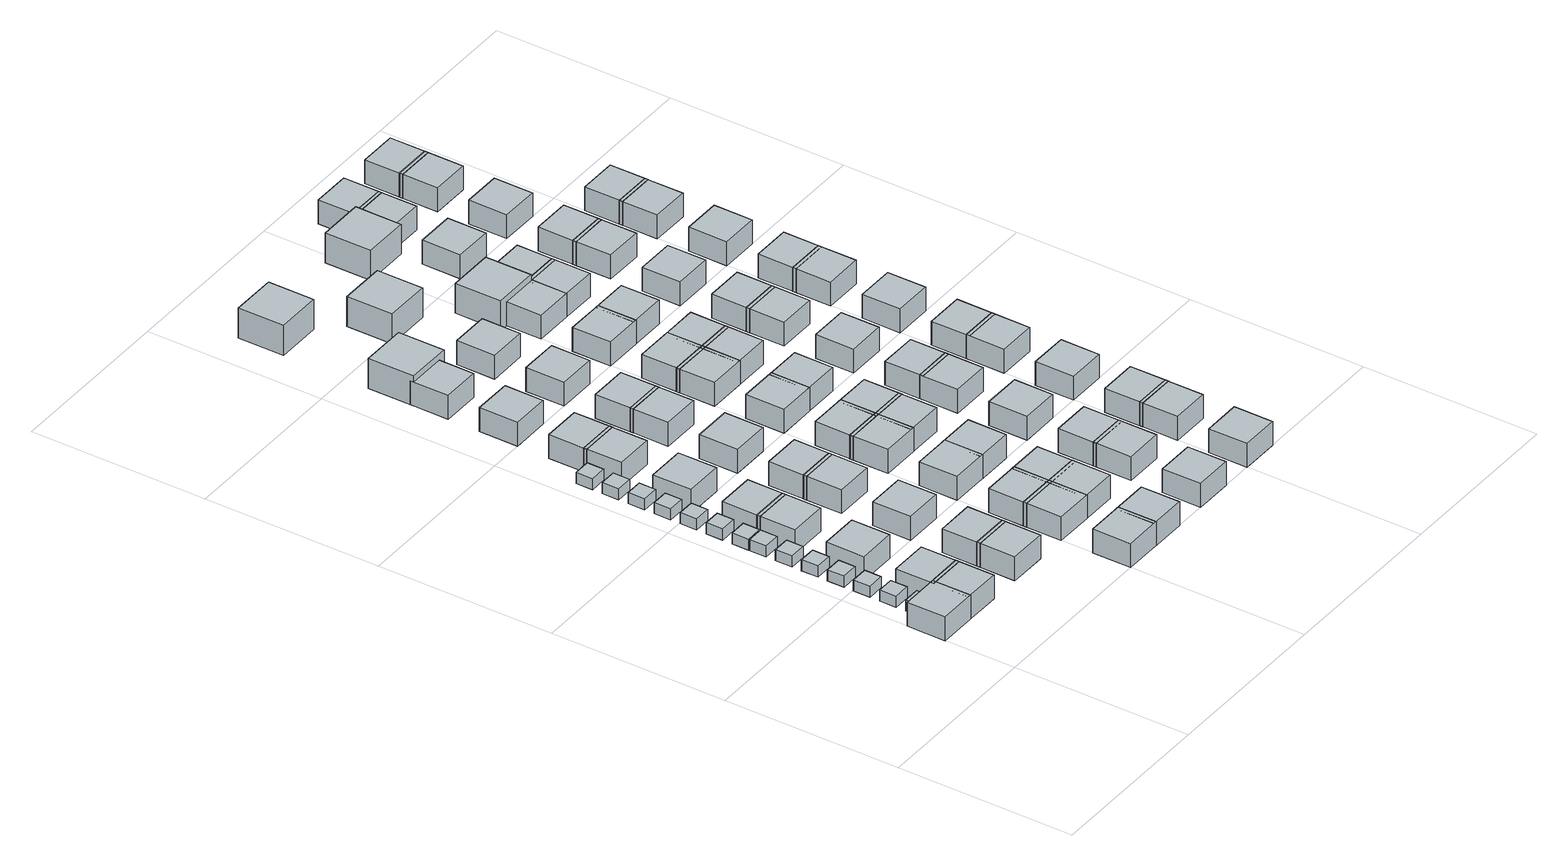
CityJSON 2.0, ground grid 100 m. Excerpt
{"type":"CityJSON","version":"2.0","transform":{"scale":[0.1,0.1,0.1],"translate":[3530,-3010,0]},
"CityObjects":{
"object1":{"type":"GenericCityObject","geometry":[{"type":"Solid","lod":"1","boundaries":[[[[0,1,2,3]],[[4,5,1,0]],[[5,6,2,1]],[[6,7,3,2]],[[7,4,0,3]],[[7,6,5,4]]]]}]},
"object2":{"type":"GenericCityObject","geometry":[{"type":"Solid","lod":"1","boundaries":[[[[8,9,10,11]],[[12,13,9,8]],[[13,14,10,9]],[[14,15,11,10]],[[15,12,8,11]],[[15,14,13,12]]]]}]},
"object3":{"type":"GenericCityObject","geometry":[{"type":"Solid","lod":"1","boundaries":[[[[16,17,18,19]],[[20,21,17,16]],[[21,22,18,17]],[[22,23,19,18]],[[23,20,16,19]],[[23,22,21,20]]]]}]},
"object4":{"type":"GenericCityObject","geometry":[{"type":"Solid","lod":"1","boundaries":[[[[24,25,26,27]],[[28,29,25,24]],[[29,30,26,25]],[[30,31,27,26]],[[31,28,24,27]],[[31,30,29,28]]]]}]},
"object5":{"type":"GenericCityObject","geometry":[{"type":"Solid","lod":"1","boundaries":[[[[32,33,34,35]],[[36,37,33,32]],[[37,38,34,33]],[[38,39,35,34]],[[39,36,32,35]],[[39,38,37,36]]]]}]},
"object6":{"type":"GenericCityObject","geometry":[{"type":"Solid","lod":"1","boundaries":[[[[40,41,42,43]],[[44,45,41,40]],[[45,46,42,41]],[[46,47,43,42]],[[47,44,40,43]],[[47,46,45,44]]]]}]},
"object7":{"type":"GenericCityObject","geometry":[{"type":"Solid","lod":"1","boundaries":[[[[48,49,50,51]],[[52,53,49,48]],[[53,54,50,49]],[[54,55,51,50]],[[55,52,48,51]],[[55,54,53,52]]]]}]},
"object8":{"type":"GenericCityObject","geometry":[{"type":"Solid","lod":"1","boundaries":[[[[56,57,58,59]],[[60,61,57,56]],[[61,62,58,57]],[[62,63,59,58]],[[63,60,56,59]],[[63,62,61,60]]]]}]},
"object9":{"type":"GenericCityObject","geometry":[{"type":"Solid","lod":"1","boundaries":[[[[64,65,66,67]],[[68,69,65,64]],[[69,70,66,65]],[[70,71,67,66]],[[71,68,64,67]],[[71,70,69,68]]]]}]},
"object10":{"type":"GenericCityObject","geometry":[{"type":"Solid","lod":"1","boundaries":[[[[72,73,74,75]],[[76,77,73,72]],[[77,78,74,73]],[[78,79,75,74]],[[79,76,72,75]],[[79,78,77,76]]]]}]},
"object11":{"type":"GenericCityObject","geometry":[{"type":"Solid","lod":"1","boundaries":[[[[80,81,82,83]],[[84,85,81,80]],[[85,86,82,81]],[[86,87,83,82]],[[87,84,80,83]],[[87,86,85,84]]]]}]},
"object12":{"type":"GenericCityObject","geometry":[{"type":"Solid","lod":"1","boundaries":[[[[88,89,90,91]],[[92,93,89,88]],[[93,94,90,89]],[[94,95,91,90]],[[95,92,88,91]],[[95,94,93,92]]]]}]},
"object13":{"type":"GenericCityObject","geometry":[{"type":"Solid","lod":"1","boundaries":[[[[96,97,98,99]],[[100,101,97,96]],[[101,102,98,97]],[[102,103,99,98]],[[103,100,96,99]],[[103,102,101,100]]]]}]},
"object14":{"type":"GenericCityObject","geometry":[{"type":"Solid","lod":"1","boundaries":[[[[104,105,106,107]],[[108,109,105,104]],[[109,110,106,105]],[[110,111,107,106]],[[111,108,104,107]],[[111,110,109,108]]]]}]},
"object15":{"type":"GenericCityObject","geometry":[{"type":"Solid","lod":"1","boundaries":[[[[112,113,114,115]],[[116,117,113,112]],[[117,118,114,113]],[[118,119,115,114]],[[119,116,112,115]],[[119,118,117,116]]]]}]},
"object16":{"type":"GenericCityObject","geometry":[{"type":"Solid","lod":"1","boundaries":[[[[120,121,122,123]],[[124,125,121,120]],[[125,126,122,121]],[[126,127,123,122]],[[127,124,120,123]],[[127,126,125,124]]]]}]},
"object17":{"type":"GenericCityObject","geometry":[{"type":"Solid","lod":"1","boundaries":[[[[128,129,130,131]],[[132,133,129,128]],[[133,134,130,129]],[[134,135,131,130]],[[135,132,128,131]],[[135,134,133,132]]]]}]},
"object18":{"type":"GenericCityObject","geometry":[{"type":"Solid","lod":"1","boundaries":[[[[136,137,138,139]],[[140,141,137,136]],[[141,142,138,137]],[[142,143,139,138]],[[143,140,136,139]],[[143,142,141,140]]]]}]},
"object19":{"type":"GenericCityObject","geometry":[{"type":"Solid","lod":"1","boundaries":[[[[144,145,146,147]],[[148,149,145,144]],[[149,150,146,145]],[[150,151,147,146]],[[151,148,144,147]],[[151,150,149,148]]]]}]},
"object20":{"type":"GenericCityObject","geometry":[{"type":"Solid","lod":"1","boundaries":[[[[152,153,154,155]],[[156,157,153,152]],[[157,158,154,153]],[[158,159,155,154]],[[159,156,152,155]],[[159,158,157,156]]]]}]},
"object21":{"type":"GenericCityObject","geometry":[{"type":"Solid","lod":"1","boundaries":[[[[160,161,162,163]],[[164,165,161,160]],[[165,166,162,161]],[[166,167,163,162]],[[167,164,160,163]],[[167,166,165,164]]]]}]},
"object22":{"type":"GenericCityObject","geometry":[{"type":"Solid","lod":"1","boundaries":[[[[168,169,170,171]],[[172,173,169,168]],[[173,174,170,169]],[[174,175,171,170]],[[175,172,168,171]],[[175,174,173,172]]]]}]},
"object23":{"type":"GenericCityObject","geometry":[{"type":"Solid","lod":"1","boundaries":[[[[176,177,178,179]],[[180,181,177,176]],[[181,182,178,177]],[[182,183,179,178]],[[183,180,176,179]],[[183,182,181,180]]]]}]},
"object24":{"type":"GenericCityObject","geometry":[{"type":"Solid","lod":"1","boundaries":[[[[184,185,186,187]],[[188,189,185,184]],[[189,190,186,185]],[[190,191,187,186]],[[191,188,184,187]],[[191,190,189,188]]]]}]},
"object25":{"type":"GenericCityObject","geometry":[{"type":"Solid","lod":"1","boundaries":[[[[192,193,194,195]],[[196,197,193,192]],[[197,198,194,193]],[[198,199,195,194]],[[199,196,192,195]],[[199,198,197,196]]]]}]},
"object26":{"type":"GenericCityObject","geometry":[{"type":"Solid","lod":"1","boundaries":[[[[200,201,202,203]],[[204,205,201,200]],[[205,206,202,201]],[[206,207,203,202]],[[207,204,200,203]],[[207,206,205,204]]]]}]},
"object27":{"type":"GenericCityObject","geometry":[{"type":"Solid","lod":"1","boundaries":[[[[208,209,210,211]],[[212,213,209,208]],[[213,214,210,209]],[[214,215,211,210]],[[215,212,208,211]],[[215,214,213,212]]]]}]},
"object28":{"type":"GenericCityObject","geometry":[{"type":"Solid","lod":"1","boundaries":[[[[216,217,218,219]],[[220,221,217,216]],[[221,222,218,217]],[[222,223,219,218]],[[223,220,216,219]],[[223,222,221,220]]]]}]},
"object29":{"type":"GenericCityObject","geometry":[{"type":"Solid","lod":"1","boundaries":[[[[224,225,226,227]],[[228,229,225,224]],[[229,230,226,225]],[[230,231,227,226]],[[231,228,224,227]],[[231,230,229,228]]]]}]},
"object30":{"type":"GenericCityObject","geometry":[{"type":"Solid","lod":"1","boundaries":[[[[232,233,234,235]],[[236,237,233,232]],[[237,238,234,233]],[[238,239,235,234]],[[239,236,232,235]],[[239,238,237,236]]]]}]},
"object31":{"type":"GenericCityObject","geometry":[{"type":"Solid","lod":"1","boundaries":[[[[240,241,242,243]],[[244,245,241,240]],[[245,246,242,241]],[[246,247,243,242]],[[247,244,240,243]],[[247,246,245,244]]]]}]},
"object32":{"type":"GenericCityObject","geometry":[{"type":"Solid","lod":"1","boundaries":[[[[248,249,250,251]],[[252,253,249,248]],[[253,254,250,249]],[[254,255,251,250]],[[255,252,248,251]],[[255,254,253,252]]]]}]},
"object33":{"type":"GenericCityObject","geometry":[{"type":"Solid","lod":"1","boundaries":[[[[256,257,258,259]],[[260,261,257,256]],[[261,262,258,257]],[[262,263,259,258]],[[263,260,256,259]],[[263,262,261,260]]]]}]},
"object34":{"type":"GenericCityObject","geometry":[{"type":"Solid","lod":"1","boundaries":[[[[264,265,266,267]],[[268,269,265,264]],[[269,270,266,265]],[[270,271,267,266]],[[271,268,264,267]],[[271,270,269,268]]]]}]},
"object35":{"type":"GenericCityObject","geometry":[{"type":"Solid","lod":"1","boundaries":[[[[272,273,274,275]],[[276,277,273,272]],[[277,278,274,273]],[[278,279,275,274]],[[279,276,272,275]],[[279,278,277,276]]]]}]},
"object36":{"type":"GenericCityObject","geometry":[{"type":"Solid","lod":"1","boundaries":[[[[280,281,282,283]],[[284,285,281,280]],[[285,286,282,281]],[[286,287,283,282]],[[287,284,280,283]],[[287,286,285,284]]]]}]},
"object37":{"type":"GenericCityObject","geometry":[{"type":"Solid","lod":"1","boundaries":[[[[288,289,290,291]],[[292,293,289,288]],[[293,294,290,289]],[[294,295,291,290]],[[295,292,288,291]],[[295,294,293,292]]]]}]},
"object38":{"type":"GenericCityObject","geometry":[{"type":"Solid","lod":"1","boundaries":[[[[296,297,298,299]],[[300,301,297,296]],[[301,302,298,297]],[[302,303,299,298]],[[303,300,296,299]],[[303,302,301,300]]]]}]},
"object39":{"type":"GenericCityObject","geometry":[{"type":"Solid","lod":"1","boundaries":[[[[304,305,306,307]],[[308,309,305,304]],[[309,310,306,305]],[[310,311,307,306]],[[311,308,304,307]],[[311,310,309,308]]]]}]},
"object40":{"type":"GenericCityObject","geometry":[{"type":"Solid","lod":"1","boundaries":[[[[312,313,314,315]],[[316,317,313,312]],[[317,318,314,313]],[[318,319,315,314]],[[319,316,312,315]],[[319,318,317,316]]]]}]},
"object41":{"type":"GenericCityObject","geometry":[{"type":"Solid","lod":"1","boundaries":[[[[320,321,322,323]],[[324,325,321,320]],[[325,326,322,321]],[[326,327,323,322]],[[327,324,320,323]],[[327,326,325,324]]]]}]},
"object42":{"type":"GenericCityObject","geometry":[{"type":"Solid","lod":"1","boundaries":[[[[328,329,330,331]],[[332,333,329,328]],[[333,334,330,329]],[[334,335,331,330]],[[335,332,328,331]],[[335,334,333,332]]]]}]},
"object43":{"type":"GenericCityObject","geometry":[{"type":"Solid","lod":"1","boundaries":[[[[336,337,338,339]],[[340,341,337,336]],[[341,342,338,337]],[[342,343,339,338]],[[343,340,336,339]],[[343,342,341,340]]]]}]},
"object44":{"type":"GenericCityObject","geometry":[{"type":"Solid","lod":"1","boundaries":[[[[344,345,346,347]],[[348,349,345,344]],[[349,350,346,345]],[[350,351,347,346]],[[351,348,344,347]],[[351,350,349,348]]]]}]},
"object45":{"type":"GenericCityObject","geometry":[{"type":"Solid","lod":"1","boundaries":[[[[352,353,354,355]],[[356,357,353,352]],[[357,358,354,353]],[[358,359,355,354]],[[359,356,352,355]],[[359,358,357,356]]]]}]},
"object46":{"type":"GenericCityObject","geometry":[{"type":"Solid","lod":"1","boundaries":[[[[360,361,362,363]],[[364,365,361,360]],[[365,366,362,361]],[[366,367,363,362]],[[367,364,360,363]],[[367,366,365,364]]]]}]},
"object47":{"type":"GenericCityObject","geometry":[{"type":"Solid","lod":"1","boundaries":[[[[368,369,370,371]],[[372,373,369,368]],[[373,374,370,369]],[[374,375,371,370]],[[375,372,368,371]],[[375,374,373,372]]]]}]},
"object48":{"type":"GenericCityObject","geometry":[{"type":"Solid","lod":"1","boundaries":[[[[376,377,378,379]],[[380,381,377,376]],[[381,382,378,377]],[[382,383,379,378]],[[383,380,376,379]],[[383,382,381,380]]]]}]},
"object49":{"type":"GenericCityObject","geometry":[{"type":"Solid","lod":"1","boundaries":[[[[384,385,386,387]],[[388,389,385,384]],[[389,390,386,385]],[[390,391,387,386]],[[391,388,384,387]],[[391,390,389,388]]]]}]},
"object50":{"type":"GenericCityObject","geometry":[{"type":"Solid","lod":"1","boundaries":[[[[392,393,394,395]],[[396,397,393,392]],[[397,398,394,393]],[[398,399,395,394]],[[399,396,392,395]],[[399,398,397,396]]]]}]},
"object51":{"type":"GenericCityObject","geometry":[{"type":"Solid","lod":"1","boundaries":[[[[400,401,402,403]],[[404,405,401,400]],[[405,406,402,401]],[[406,407,403,402]],[[407,404,400,403]],[[407,406,405,404]]]]}]},
"object52":{"type":"GenericCityObject","geometry":[{"type":"Solid","lod":"1","boundaries":[[[[408,409,410,411]],[[412,413,409,408]],[[413,414,410,409]],[[414,415,411,410]],[[415,412,408,411]],[[415,414,413,412]]]]}]},
"object53":{"type":"GenericCityObject","geometry":[{"type":"Solid","lod":"1","boundaries":[[[[416,417,418,419]],[[420,421,417,416]],[[421,422,418,417]],[[422,423,419,418]],[[423,420,416,419]],[[423,422,421,420]]]]}]},
"object54":{"type":"GenericCityObject","geometry":[{"type":"Solid","lod":"1","boundaries":[[[[424,425,426,427]],[[428,429,425,424]],[[429,430,426,425]],[[430,431,427,426]],[[431,428,424,427]],[[431,430,429,428]]]]}]},
"object55":{"type":"GenericCityObject","geometry":[{"type":"Solid","lod":"1","boundaries":[[[[432,433,434,435]],[[436,437,433,432]],[[437,438,434,433]],[[438,439,435,434]],[[439,436,432,435]],[[439,438,437,436]]]]}]},
"object56":{"type":"GenericCityObject","geometry":[{"type":"Solid","lod":"1","boundaries":[[[[440,441,442,443]],[[444,445,441,440]],[[445,446,442,441]],[[446,447,443,442]],[[447,444,440,443]],[[447,446,445,444]]]]}]},
"object57":{"type":"GenericCityObject","geometry":[{"type":"Solid","lod":"1","boundaries":[[[[448,449,450,451]],[[452,453,449,448]],[[453,454,450,449]],[[454,455,451,450]],[[455,452,448,451]],[[455,454,453,452]]]]}]},
"object58":{"type":"GenericCityObject","geometry":[{"type":"Solid","lod":"1","boundaries":[[[[456,457,458,459]],[[460,461,457,456]],[[461,462,458,457]],[[462,463,459,458]],[[463,460,456,459]],[[463,462,461,460]]]]}]},
"object59":{"type":"GenericCityObject","geometry":[{"type":"Solid","lod":"1","boundaries":[[[[464,465,466,467]],[[468,469,465,464]],[[469,470,466,465]],[[470,471,467,466]],[[471,468,464,467]],[[471,470,469,468]]]]}]},
"object60":{"type":"GenericCityObject","geometry":[{"type":"Solid","lod":"1","boundaries":[[[[472,473,474,475]],[[476,477,473,472]],[[477,478,474,473]],[[478,479,475,474]],[[479,476,472,475]],[[479,478,477,476]]]]}]},
"object61":{"type":"GenericCityObject","geometry":[{"type":"Solid","lod":"1","boundaries":[[[[480,481,482,483]],[[484,485,481,480]],[[485,486,482,481]],[[486,487,483,482]],[[487,484,480,483]],[[487,486,485,484]]]]}]},
"object62":{"type":"GenericCityObject","geometry":[{"type":"Solid","lod":"1","boundaries":[[[[488,489,490,491]],[[492,493,489,488]],[[493,494,490,489]],[[494,495,491,490]],[[495,492,488,491]],[[495,494,493,492]]]]}]},
"object63":{"type":"GenericCityObject","geometry":[{"type":"Solid","lod":"1","boundaries":[[[[496,497,498,499]],[[500,501,497,496]],[[501,502,498,497]],[[502,503,499,498]],[[503,500,496,499]],[[503,502,501,500]]]]}]},
"object64":{"type":"GenericCityObject","geometry":[{"type":"Solid","lod":"1","boundaries":[[[[504,505,506,507]],[[508,509,505,504]],[[509,510,506,505]],[[510,511,507,506]],[[511,508,504,507]],[[511,510,509,508]]]]}]},
"object65":{"type":"GenericCityObject","geometry":[{"type":"Solid","lod":"1","boundaries":[[[[512,513,514,515]],[[516,517,513,512]],[[517,518,514,513]],[[518,519,515,514]],[[519,516,512,515]],[[519,518,517,516]]]]}]},
"object66":{"type":"GenericCityObject","geometry":[{"type":"Solid","lod":"1","boundaries":[[[[520,521,522,523]],[[524,525,521,520]],[[525,526,522,521]],[[526,527,523,522]],[[527,524,520,523]],[[527,526,525,524]]]]}]},
"object67":{"type":"GenericCityObject","geometry":[{"type":"Solid","lod":"1","boundaries":[[[[528,529,530,531]],[[532,533,529,528]],[[533,534,530,529]],[[534,535,531,530]],[[535,532,528,531]],[[535,534,533,532]]]]}]},
"object68":{"type":"GenericCityObject","geometry":[{"type":"Solid","lod":"1","boundaries":[[[[536,537,538,539]],[[540,541,537,536]],[[541,542,538,537]],[[542,543,539,538]],[[543,540,536,539]],[[543,542,541,540]]]]}]},
"object69":{"type":"GenericCityObject","geometry":[{"type":"Solid","lod":"1","boundaries":[[[[544,545,546,547]],[[548,549,545,544]],[[549,550,546,545]],[[550,551,547,546]],[[551,548,544,547]],[[551,550,549,548]]]]}]},
"object70":{"type":"GenericCityObject","geometry":[{"type":"Solid","lod":"1","boundaries":[[[[552,553,554,555]],[[556,557,553,552]],[[557,558,554,553]],[[558,559,555,554]],[[559,556,552,555]],[[559,558,557,556]]]]}]},
"object71":{"type":"GenericCityObject","geometry":[{"type":"Solid","lod":"1","boundaries":[[[[560,561,562,563]],[[564,565,561,560]],[[565,566,562,561]],[[566,567,563,562]],[[567,564,560,563]],[[567,566,565,564]]]]}]},
"object72":{"type":"GenericCityObject","geometry":[{"type":"Solid","lod":"1","boundaries":[[[[568,569,570,571]],[[572,573,569,568]],[[573,574,570,569]],[[574,575,571,570]],[[575,572,568,571]],[[575,574,573,572]]]]}]},
"object73":{"type":"GenericCityObject","geometry":[{"type":"Solid","lod":"1","boundaries":[[[[576,577,578,579]],[[580,581,577,576]],[[581,582,578,577]],[[582,583,579,578]],[[583,580,576,579]],[[583,582,581,580]]]]}]},
"object74":{"type":"GenericCityObject","geometry":[{"type":"Solid","lod":"1","boundaries":[[[[584,585,586,587]],[[588,589,585,584]],[[589,590,586,585]],[[590,591,587,586]],[[591,588,584,587]],[[591,590,589,588]]]]}]},
"object75":{"type":"GenericCityObject","geometry":[{"type":"Solid","lod":"1","boundaries":[[[[592,593,594,595]],[[596,597,593,592]],[[597,598,594,593]],[[598,599,595,594]],[[599,596,592,595]],[[599,598,597,596]]]]}]},
"object76":{"type":"GenericCityObject","geometry":[{"type":"Solid","lod":"1","boundaries":[[[[600,601,602,603]],[[604,605,601,600]],[[605,606,602,601]],[[606,607,603,602]],[[607,604,600,603]],[[607,606,605,604]]]]}]},
"object77":{"type":"GenericCityObject","geometry":[{"type":"Solid","lod":"1","boundaries":[[[[608,609,610,611]],[[612,613,609,608]],[[613,614,610,609]],[[614,615,611,610]],[[615,612,608,611]],[[615,614,613,612]]]]}]},
"object78":{"type":"GenericCityObject","geometry":[{"type":"Solid","lod":"1","boundaries":[[[[616,617,618,619]],[[620,621,617,616]],[[621,622,618,617]],[[622,623,619,618]],[[623,620,616,619]],[[623,622,621,620]]]]}]},
"object79":{"type":"GenericCityObject","geometry":[{"type":"Solid","lod":"1","boundaries":[[[[624,625,626,627]],[[628,629,625,624]],[[629,630,626,625]],[[630,631,627,626]],[[631,628,624,627]],[[631,630,629,628]]]]}]},
"object80":{"type":"GenericCityObject","geometry":[{"type":"Solid","lod":"1","boundaries":[[[[632,633,634,635]],[[636,637,633,632]],[[637,638,634,633]],[[638,639,635,634]],[[639,636,632,635]],[[639,638,637,636]]]]}]},
"object81":{"type":"GenericCityObject","geometry":[{"type":"Solid","lod":"1","boundaries":[[[[640,641,642,643]],[[644,645,641,640]],[[645,646,642,641]],[[646,647,643,642]],[[647,644,640,643]],[[647,646,645,644]]]]}]},
"object82":{"type":"GenericCityObject","geometry":[{"type":"Solid","lod":"1","boundaries":[[[[648,649,650,651]],[[652,653,649,648]],[[653,654,650,649]],[[654,655,651,650]],[[655,652,648,651]],[[655,654,653,652]]]]}]},
"object83":{"type":"GenericCityObject","geometry":[{"type":"Solid","lod":"1","boundaries":[[[[656,657,658,659]],[[660,661,657,656]],[[661,662,658,657]],[[662,663,659,658]],[[663,660,656,659]],[[663,662,661,660]]]]}]},
"object84":{"type":"GenericCityObject","geometry":[{"type":"Solid","lod":"1","boundaries":[[[[664,665,666,667]],[[668,669,665,664]],[[669,670,666,665]],[[670,671,667,666]],[[671,668,664,667]],[[671,670,669,668]]]]}]},
"object85":{"type":"GenericCityObject","geometry":[{"type":"Solid","lod":"1","boundaries":[[[[672,673,674,675]],[[676,677,673,672]],[[677,678,674,673]],[[678,679,675,674]],[[679,676,672,675]],[[679,678,677,676]]]]}]},
"object86":{"type":"GenericCityObject","geometry":[{"type":"Solid","lod":"1","boundaries":[[[[680,681,682,683]],[[684,685,681,680]],[[685,686,682,681]],[[686,687,683,682]],[[687,684,680,683]],[[687,686,685,684]]]]}]},
"object87":{"type":"GenericCityObject","geometry":[{"type":"Solid","lod":"1","boundaries":[[[[688,689,690,691]],[[692,693,689,688]],[[693,694,690,689]],[[694,695,691,690]],[[695,692,688,691]],[[695,694,693,692]]]]}]},
"object88":{"type":"GenericCityObject","geometry":[{"type":"Solid","lod":"1","boundaries":[[[[696,697,698,699]],[[700,701,697,696]],[[701,702,698,697]],[[702,703,699,698]],[[703,700,696,699]],[[703,702,701,700]]]]}]},
"object89":{"type":"GenericCityObject","geometry":[{"type":"Solid","lod":"1","boundaries":[[[[704,705,706,707]],[[708,709,705,704]],[[709,710,706,705]],[[710,711,707,706]],[[711,708,704,707]],[[711,710,709,708]]]]}]},
"object90":{"type":"GenericCityObject","geometry":[{"type":"Solid","lod":"1","boundaries":[[[[712,713,714,715]],[[716,717,713,712]],[[717,718,714,713]],[[718,719,715,714]],[[719,716,712,715]],[[719,718,717,716]]]]}]},
"object91":{"type":"GenericCityObject","geometry":[{"type":"Solid","lod":"1","boundaries":[[[[720,721,722,723]],[[724,725,721,720]],[[725,726,722,721]],[[726,727,723,722]],[[727,724,720,723]],[[727,726,725,724]]]]}]},
"object92":{"type":"GenericCityObject","geometry":[{"type":"Solid","lod":"1","boundaries":[[[[728,729,730,731]],[[732,733,729,728]],[[733,734,730,729]],[[734,735,731,730]],[[735,732,728,731]],[[735,734,733,732]]]]}]},
"object93":{"type":"GenericCityObject","geometry":[{"type":"Solid","lod":"1","boundaries":[[[[736,737,738,739]],[[740,741,737,736]],[[741,742,738,737]],[[742,743,739,738]],[[743,740,736,739]],[[743,742,741,740]]]]}]}
},
"vertices":[
[0,400,0],[220,400,0],[220,620,0],[0,620,0],[0,400,140],[220,400,140],[220,620,140],[0,620,140],
[100,600,0],[196,600,0],[196,696,0],[100,696,0],[100,600,65],[196,600,65],[196,696,65],[100,696,65],
[100,750,0],[196,750,0],[196,846,0],[100,846,0],[100,750,65],[196,750,65],[196,846,65],[100,846,65],
[100,900,0],[196,900,0],[196,996,0],[100,996,0],[100,900,65],[196,900,65],[196,996,65],[100,996,65],
[200,400,0],[420,400,0],[420,620,0],[200,620,0],[200,400,140],[420,400,140],[420,620,140],[200,620,140],
[100,1050,0],[196,1050,0],[196,1146,0],[100,1146,0],[100,1050,65],[196,1050,65],[196,1146,65],[100,1146,65],
[100,1200,0],[196,1200,0],[196,1296,0],[100,1296,0],[100,1200,65],[196,1200,65],[196,1296,65],[100,1296,65],
[200,600,0],[420,600,0],[420,820,0],[200,820,0],[200,600,140],[420,600,140],[420,820,140],[200,820,140],
[100,1350,0],[196,1350,0],[196,1446,0],[100,1446,0],[100,1350,65],[196,1350,65],[196,1446,65],[100,1446,65],
[100,1500,0],[196,1500,0],[196,1596,0],[100,1596,0],[100,1500,65],[196,1500,65],[196,1596,65],[100,1596,65],
[100,1600,0],[196,1600,0],[196,1696,0],[100,1696,0],[100,1600,65],[196,1600,65],[196,1696,65],[100,1696,65],
[200,1000,0],[420,1000,0],[420,1220,0],[200,1220,0],[200,1000,140],[420,1000,140],[420,1220,140],[200,1220,140],
[100,1750,0],[196,1750,0],[196,1846,0],[100,1846,0],[100,1750,65],[196,1750,65],[196,1846,65],[100,1846,65],
[100,1900,0],[196,1900,0],[196,1996,0],[100,1996,0],[100,1900,65],[196,1900,65],[196,1996,65],[100,1996,65],
[200,1400,0],[420,1400,0],[420,1620,0],[200,1620,0],[200,1400,140],[420,1400,140],[420,1620,140],[200,1620,140],
[100,2050,0],[196,2050,0],[196,2146,0],[100,2146,0],[100,2050,65],[196,2050,65],[196,2146,65],[100,2146,65],
[100,2200,0],[196,2200,0],[196,2296,0],[100,2296,0],[100,2200,65],[196,2200,65],[196,2296,65],[100,2296,65],
[200,1600,0],[420,1600,0],[420,1820,0],[200,1820,0],[200,1600,140],[420,1600,140],[420,1820,140],[200,1820,140],
[600,400,0],[820,400,0],[820,620,0],[600,620,0],[600,400,140],[820,400,140],[820,620,140],[600,620,140],
[100,2350,0],[196,2350,0],[196,2446,0],[100,2446,0],[100,2350,65],[196,2350,65],[196,2446,65],[100,2446,65],
[100,2500,0],[196,2500,0],[196,2596,0],[100,2596,0],[100,2500,65],[196,2500,65],[196,2596,65],[100,2596,65],
[600,600,0],[820,600,0],[820,820,0],[600,820,0],[600,600,140],[820,600,140],[820,820,140],[600,820,140],
[200,2000,0],[420,2000,0],[420,2220,0],[200,2220,0],[200,2000,140],[420,2000,140],[420,2220,140],[200,2220,140],
[600,1000,0],[820,1000,0],[820,1220,0],[600,1220,0],[600,1000,140],[820,1000,140],[820,1220,140],[600,1220,140],
[200,2400,0],[420,2400,0],[420,2620,0],[200,2620,0],[200,2400,140],[420,2400,140],[420,2620,140],[200,2620,140],
[200,2600,0],[420,2600,0],[420,2820,0],[200,2820,0],[200,2600,140],[420,2600,140],[420,2820,140],[200,2820,140],
[1000,0,0],[1220,0,0],[1220,220,0],[1000,220,0],[1000,0,140],[1220,0,140],[1220,220,140],[1000,220,140],
[600,1400,0],[820,1400,0],[820,1620,0],[600,1620,0],[600,1400,140],[820,1400,140],[820,1620,140],[600,1620,140],
[600,1600,0],[820,1600,0],[820,1820,0],[600,1820,0],[600,1600,140],[820,1600,140],[820,1820,140],[600,1820,140],
[200,3000,0],[420,3000,0],[420,3220,0],[200,3220,0],[200,3000,140],[420,3000,140],[420,3220,140],[200,3220,140],
[1000,400,0],[1220,400,0],[1220,620,0],[1000,620,0],[1000,400,140],[1220,400,140],[1220,620,140],[1000,620,140],
[1000,600,0],[1220,600,0],[1220,820,0],[1000,820,0],[1000,600,140],[1220,600,140],[1220,820,140],[1000,820,140],
[600,2000,0],[820,2000,0],[820,2220,0],[600,2220,0],[600,2000,140],[820,2000,140],[820,2220,140],[600,2220,140],
[1200,0,0],[1420,0,0],[1420,220,0],[1200,220,0],[1200,0,140],[1420,0,140],[1420,220,140],[1200,220,140],
[200,3400,0],[420,3400,0],[420,3620,0],[200,3620,0],[200,3400,140],[420,3400,140],[420,3620,140],[200,3620,140],
[1000,1000,0],[1220,1000,0],[1220,1220,0],[1000,1220,0],[1000,1000,140],[1220,1000,140],[1220,1220,140],[1000,1220,140],
[200,3600,0],[462,3600,0],[462,3862,0],[200,3862,0],[200,3600,175],[462,3600,175],[462,3862,175],[200,3862,175],
[600,2400,0],[820,2400,0],[820,2620,0],[600,2620,0],[600,2400,140],[820,2400,140],[820,2620,140],[600,2620,140],
[1200,400,0],[1420,400,0],[1420,620,0],[1200,620,0],[1200,400,140],[1420,400,140],[1420,620,140],[1200,620,140],
[600,2600,0],[820,2600,0],[820,2820,0],[600,2820,0],[600,2600,140],[820,2600,140],[820,2820,140],[600,2820,140],
[1200,600,0],[1420,600,0],[1420,820,0],[1200,820,0],[1200,600,140],[1420,600,140],[1420,820,140],[1200,820,140],
[1000,1400,0],[1220,1400,0],[1220,1620,0],[1000,1620,0],[1000,1400,140],[1220,1400,140],[1220,1620,140],[1000,1620,140],
[1000,1600,0],[1220,1600,0],[1220,1820,0],[1000,1820,0],[1000,1600,140],[1220,1600,140],[1220,1820,140],[1000,1820,140],
[600,3000,0],[820,3000,0],[820,3220,0],[600,3220,0],[600,3000,140],[820,3000,140],[820,3220,140],[600,3220,140],
[1200,1000,0],[1420,1000,0],[1420,1220,0],[1200,1220,0],[1200,1000,140],[1420,1000,140],[1420,1220,140],[1200,1220,140],
[200,4350,0],[462,4350,0],[462,4612,0],[200,4612,0],[200,4350,175],[462,4350,175],[462,4612,175],[200,4612,175],
[1000,2000,0],[1220,2000,0],[1220,2220,0],[1000,2220,0],[1000,2000,140],[1220,2000,140],[1220,2220,140],[1000,2220,140],
[1600,0,0],[1820,0,0],[1820,220,0],[1600,220,0],[1600,0,140],[1820,0,140],[1820,220,140],[1600,220,140],
[600,3400,0],[820,3400,0],[820,3620,0],[600,3620,0],[600,3400,140],[820,3400,140],[820,3620,140],[600,3620,140],
[1200,1400,0],[1420,1400,0],[1420,1620,0],[1200,1620,0],[1200,1400,140],[1420,1400,140],[1420,1620,140],[1200,1620,140],
[1200,1600,0],[1420,1600,0],[1420,1820,0],[1200,1820,0],[1200,1600,140],[1420,1600,140],[1420,1820,140],[1200,1820,140],
[1000,2400,0],[1220,2400,0],[1220,2620,0],[1000,2620,0],[1000,2400,140],[1220,2400,140],[1220,2620,140],[1000,2620,140],
[1600,400,0],[1820,400,0],[1820,620,0],[1600,620,0],[1600,400,140],[1820,400,140],[1820,620,140],[1600,620,140],
[1000,2600,0],[1220,2600,0],[1220,2820,0],[1000,2820,0],[1000,2600,140],[1220,2600,140],[1220,2820,140],[1000,2820,140],
[1600,600,0],[1820,600,0],[1820,820,0],[1600,820,0],[1600,600,140],[1820,600,140],[1820,820,140],[1600,820,140],
[570,3970,0],[832,3970,0],[832,4232,0],[570,4232,0],[570,3970,175],[832,3970,175],[832,4232,175],[570,4232,175],
[1200,2000,0],[1420,2000,0],[1420,2220,0],[1200,2220,0],[1200,2000,140],[1420,2000,140],[1420,2220,140],[1200,2220,140],
[1000,3000,0],[1220,3000,0],[1220,3220,0],[1000,3220,0],[1000,3000,140],[1220,3000,140],[1220,3220,140],[1000,3220,140],
[1600,1000,0],[1820,1000,0],[1820,1220,0],[1600,1220,0],[1600,1000,140],[1820,1000,140],[1820,1220,140],[1600,1220,140],
[1200,2400,0],[1420,2400,0],[1420,2620,0],[1200,2620,0],[1200,2400,140],[1420,2400,140],[1420,2620,140],[1200,2620,140],
[1200,2600,0],[1420,2600,0],[1420,2820,0],[1200,2820,0],[1200,2600,140],[1420,2600,140],[1420,2820,140],[1200,2820,140],
[2000,0,0],[2220,0,0],[2220,220,0],[2000,220,0],[2000,0,140],[2220,0,140],[2220,220,140],[2000,220,140],
[1000,3400,0],[1220,3400,0],[1220,3620,0],[1000,3620,0],[1000,3400,140],[1220,3400,140],[1220,3620,140],[1000,3620,140],
[1600,1400,0],[1820,1400,0],[1820,1620,0],[1600,1620,0],[1600,1400,140],[1820,1400,140],[1820,1620,140],[1600,1620,140],
[950,3600,0],[1212,3600,0],[1212,3862,0],[950,3862,0],[950,3600,175],[1212,3600,175],[1212,3862,175],[950,3862,175],
[1600,1600,0],[1820,1600,0],[1820,1820,0],[1600,1820,0],[1600,1600,140],[1820,1600,140],[1820,1820,140],[1600,1820,140],
[1200,3000,0],[1420,3000,0],[1420,3220,0],[1200,3220,0],[1200,3000,140],[1420,3000,140],[1420,3220,140],[1200,3220,140],
[2000,400,0],[2220,400,0],[2220,620,0],[2000,620,0],[2000,400,140],[2220,400,140],[2220,620,140],[2000,620,140],
[2000,600,0],[2220,600,0],[2220,820,0],[2000,820,0],[2000,600,140],[2220,600,140],[2220,820,140],[2000,820,140],
[1600,2000,0],[1820,2000,0],[1820,2220,0],[1600,2220,0],[1600,2000,140],[1820,2000,140],[1820,2220,140],[1600,2220,140],
[1200,3400,0],[1420,3400,0],[1420,3620,0],[1200,3620,0],[1200,3400,140],[1420,3400,140],[1420,3620,140],[1200,3620,140],
[1200,3600,0],[1420,3600,0],[1420,3820,0],[1200,3820,0],[1200,3600,140],[1420,3600,140],[1420,3820,140],[1200,3820,140],
[950,4350,0],[1212,4350,0],[1212,4612,0],[950,4612,0],[950,4350,175],[1212,4350,175],[1212,4612,175],[950,4612,175],
[2000,1000,0],[2220,1000,0],[2220,1220,0],[2000,1220,0],[2000,1000,140],[2220,1000,140],[2220,1220,140],[2000,1220,140],
[1600,2400,0],[1820,2400,0],[1820,2620,0],[1600,2620,0],[1600,2400,140],[1820,2400,140],[1820,2620,140],[1600,2620,140],
[1600,2600,0],[1820,2600,0],[1820,2820,0],[1600,2820,0],[1600,2600,140],[1820,2600,140],[1820,2820,140],[1600,2820,140],
[1200,4000,0],[1420,4000,0],[1420,4220,0],[1200,4220,0],[1200,4000,140],[1420,4000,140],[1420,4220,140],[1200,4220,140],
[2000,1400,0],[2220,1400,0],[2220,1620,0],[2000,1620,0],[2000,1400,140],[2220,1400,140],[2220,1620,140],[2000,1620,140],
[2000,1600,0],[2220,1600,0],[2220,1820,0],[2000,1820,0],[2000,1600,140],[2220,1600,140],[2220,1820,140],[2000,1820,140],
[1600,3000,0],[1820,3000,0],[1820,3220,0],[1600,3220,0],[1600,3000,140],[1820,3000,140],[1820,3220,140],[1600,3220,140],
[1200,4400,0],[1420,4400,0],[1420,4620,0],[1200,4620,0],[1200,4400,140],[1420,4400,140],[1420,4620,140],[1200,4620,140],
[1200,4600,0],[1420,4600,0],[1420,4820,0],[1200,4820,0],[1200,4600,140],[1420,4600,140],[1420,4820,140],[1200,4820,140],
[2000,2000,0],[2220,2000,0],[2220,2220,0],[2000,2220,0],[2000,2000,140],[2220,2000,140],[2220,2220,140],[2000,2220,140],
[1600,3400,0],[1820,3400,0],[1820,3620,0],[1600,3620,0],[1600,3400,140],[1820,3400,140],[1820,3620,140],[1600,3620,140],
[1600,3600,0],[1820,3600,0],[1820,3820,0],[1600,3820,0],[1600,3600,140],[1820,3600,140],[1820,3820,140],[1600,3820,140],
[2000,2400,0],[2220,2400,0],[2220,2620,0],[2000,2620,0],[2000,2400,140],[2220,2400,140],[2220,2620,140],[2000,2620,140],
[2000,2600,0],[2220,2600,0],[2220,2820,0],[2000,2820,0],[2000,2600,140],[2220,2600,140],[2220,2820,140],[2000,2820,140],
[1600,4000,0],[1820,4000,0],[1820,4220,0],[1600,4220,0],[1600,4000,140],[1820,4000,140],[1820,4220,140],[1600,4220,140],
[2000,3000,0],[2220,3000,0],[2220,3220,0],[2000,3220,0],[2000,3000,140],[2220,3000,140],[2220,3220,140],[2000,3220,140],
[1600,4400,0],[1820,4400,0],[1820,4620,0],[1600,4620,0],[1600,4400,140],[1820,4400,140],[1820,4620,140],[1600,4620,140],
[1600,4600,0],[1820,4600,0],[1820,4820,0],[1600,4820,0],[1600,4600,140],[1820,4600,140],[1820,4820,140],[1600,4820,140],
[2000,3400,0],[2220,3400,0],[2220,3620,0],[2000,3620,0],[2000,3400,140],[2220,3400,140],[2220,3620,140],[2000,3620,140],
[2000,3600,0],[2220,3600,0],[2220,3820,0],[2000,3820,0],[2000,3600,140],[2220,3600,140],[2220,3820,140],[2000,3820,140]
]}
